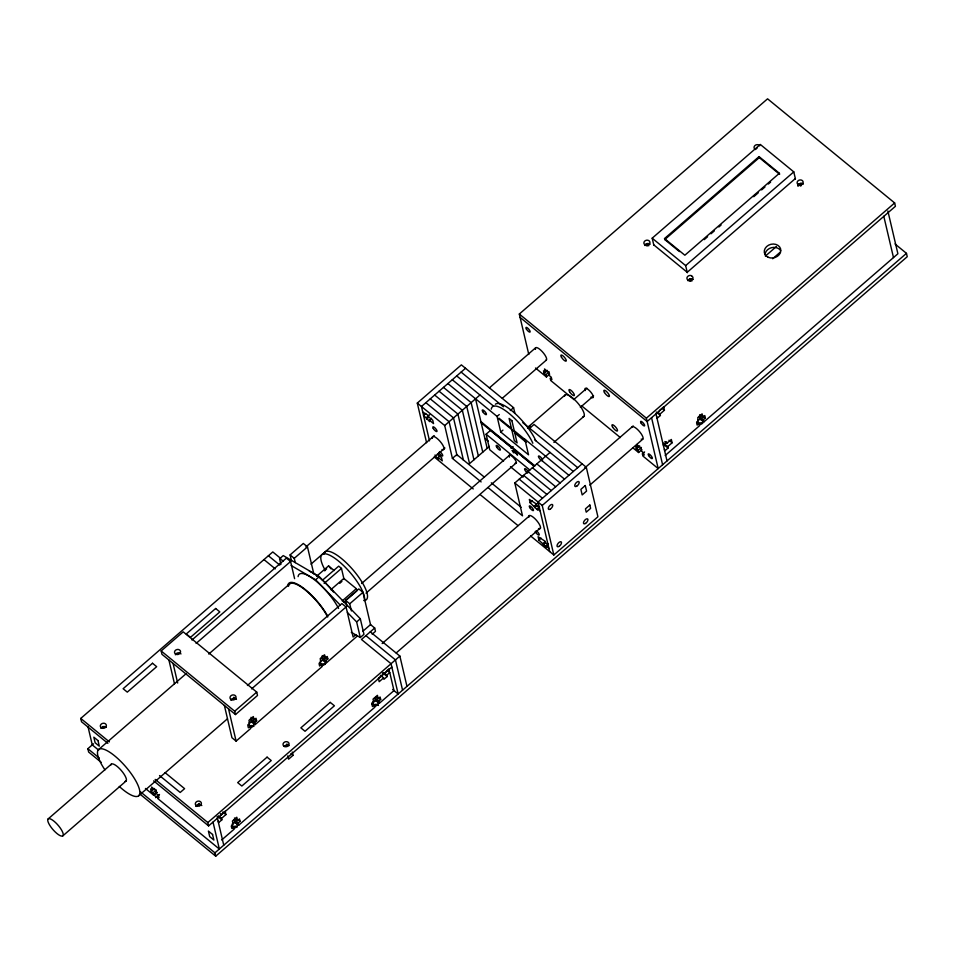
<?xml version="1.0" encoding="UTF-8"?>
<svg xmlns="http://www.w3.org/2000/svg" width="955" height="955" viewBox="0 0 955 955"><rect width="100%" height="100%" fill="white"/><g stroke="black" fill="none" stroke-linecap="round" stroke-linejoin="round"><path stroke-width="1.43" d="M528.784 354.46L519.305 314.04L767.569 98.819L894.644 202.949L895.432 206.292L647.156 421.513L520.081 317.382M426.575 442.702L417.287 403.082L461.361 364.87L513.587 407.678L514.912 413.336M465.527 368.284L421.453 406.496L429.511 440.852M425.739 413.479L423.543 415.389L429.714 421.621L429.368 420.176L431.576 418.266M426.312 417.669L429.619 414.804M107.867 743.336L81.533 721.765L80.757 718.423L272.796 551.942L280.734 558.46M426.658 419.114L428.855 417.204M161.168 650.952L183.205 631.852L256.74 692.112L257.516 695.455L235.491 714.555L161.944 654.294L161.168 650.952L234.703 711.212L235.491 714.555M280.889 564.441L279.564 558.782L283.241 555.595L319.292 576.605L360.31 618.756L363.962 634.335L360.298 637.522L351.285 632.27M653.865 245.34L652.181 238.189L760.311 144.456L793.784 171.876L795.455 179.039M191.943 640.005L286.416 558.102L290.583 561.516L294.606 578.682M291.43 560.645L290.093 554.915L303.308 543.455L307.474 546.869L313.825 573.931M481.129 481.929L452.407 458.388L444.708 425.548L479.959 394.988M305.934 546.917L434.262 435.671M489.426 387.849L535.576 347.835M196.109 643.419L290.583 561.516M295.262 562.626L294.259 558.329L307.474 546.869M679.447 251.595L664.764 239.562L664.525 238.559L759.046 156.62L779.376 173.285L779.614 174.288L759.285 157.623L759.046 156.62M100.932 728.367L103.14 726.457M664.764 239.562L759.285 157.623M101.23 762.365L88.648 752.051L87.86 748.708L93.495 743.826M310.972 564.13L444.935 448.002M502.342 398.235L546.248 360.178M98.675 749.496L186.297 673.526M208.763 654.056L289.651 583.935M435.062 454.95L435.396 456.406L438.452 458.901L438.118 457.457L440.327 455.547M549.71 374.097L546.403 376.962L545.878 374.742L544.075 373.262L546.272 371.352M544.075 373.262L543.502 370.815L545.305 372.295L547.502 370.385M568.905 475.304L524.856 439.205L528.521 454.795L500.742 432.03L497.077 416.44L499.286 414.53M545.878 374.742L549.185 371.877M779.376 173.285L684.854 255.224L664.525 238.559M704.229 239.645L707.595 236.721M710.974 233.796L714.352 230.859M718.852 226.968L721.097 225.01M753.734 196.718L758.234 192.826M761.613 189.89L764.991 186.965M768.357 184.04L770.613 182.095M452.407 458.388L456.812 454.568L484.388 477.166M316.618 576.259L328.556 565.909L334.238 570.565M324.473 570.792L326.646 568.905M510.28 410.543L513.587 407.678M291.156 565.527L315.627 579.792L319.292 576.605M503.572 461.086L489.76 449.769L486.107 434.191L490.512 430.371L534.263 466.219M322.432 580.246L338.703 566.148L341.484 568.416L344.087 579.542M687.337 272.76L685.654 265.609L793.784 171.876M48.168 818.901L111.341 764.143M324.127 583.457L341.484 568.416M500.742 432.03L502.939 430.12M795.348 178.561L687.218 272.294L653.757 244.862M489.378 446.415L469.538 463.617L457.923 414.088L434.668 395.036M330.812 589.713L343.824 578.432L356.322 588.674L356.848 590.906L343.836 602.175M339.753 583.302L341.926 581.428M528.211 426.945L564.93 395.107M529.655 428.27L534.06 424.45L586.298 467.258L597.914 516.774L553.84 554.986L530.61 535.958M62.827 835.864A11.209 3.366 49.1 0 0 54.065 821.264A11.209 3.366 49.1 0 0 49.6 825.025A11.209 3.366 49.1 0 0 62.827 835.864L126 781.106M511.044 448.432L513.11 446.654M361.587 583.505L509.695 455.105M573.692 399.632L586.907 388.172M342.236 600.898L356.322 588.674M247.417 685.475L341.902 603.572L346.068 606.986L353.111 637.021L355.869 634.633M346.916 606.103L345.567 600.385L358.794 588.925L362.96 592.339L370.647 625.095M251.583 688.889L346.068 606.986M351.416 610.949L349.733 603.799L362.96 592.339M366.016 593.151L516.357 462.817M580.354 407.343L593.58 395.883M234.703 711.212L256.74 692.112M138.666 795.754L227.421 718.817M765.373 256.107L776.463 246.486M156.823 792.208L153.516 795.073L152.991 792.853L151.188 791.373L154.615 788.496M553.888 442.404L583.935 416.356M152.991 792.853L156.298 789.988M772.667 258.745L780.438 252.013M488.029 487.575L522.504 515.819L514.805 482.991L550.056 452.431M360.298 637.522L356.645 621.944L360.31 618.756M213.025 822.076L219.34 849.019L157.814 798.607L157.3 796.386L159.497 794.476M250.986 717.336L254.114 719.903L256.024 718.244L256.597 720.691L254.687 722.35L255.212 724.57L322.05 666.626L321.525 664.405L319.448 662.698M322.241 655.572L325.357 658.138L327.267 656.479L327.84 658.926L325.93 660.585L326.455 662.806L357.468 635.923M248.193 724.463L250.282 726.17L248.372 727.829L247.799 725.382L249.709 723.723L248.921 720.38L253.326 716.56L254.114 719.903M321.525 664.405L319.615 666.065L319.042 663.618L320.952 661.958L320.176 658.616L324.581 654.796L325.357 658.138M224.377 705.447L231.946 737.714L236.112 741.128L250.795 728.39L250.282 726.17M362.912 631.207L370.528 624.606L374.694 628.02L375.482 631.351L372.175 634.216M374.694 628.02L361.468 639.48L391.049 663.725L398.163 694.01L392.601 689.45M539.575 506.759L537.367 508.669L537.701 510.113L530.144 502.748L532.353 500.838M582.132 463.844L538.059 502.044L549.674 551.572M534.311 506.162L537.617 503.297M534.645 507.618L536.853 505.708M382.155 643.551L529.619 515.712M584.782 467.89L633.189 425.93M553.84 554.986L542.225 505.458L586.298 467.258M195.954 806.235L199.261 803.37L199.786 805.59M644.601 451.93L642.393 453.84L642.918 456.06L658.198 468.583L646.38 418.183L894.644 202.949M659.284 410.674L663.689 406.854L664.465 410.196L660.06 414.016L660.406 415.461L657.171 418.266L656.837 416.81M396.194 652.957L540.291 528.043M589.82 485.104L642.727 439.24M641.915 449.662L638.609 452.527L638.095 450.306L636.293 448.826L639.719 445.949M391.837 667.056L208.608 825.896L207.832 822.553L399.87 656.073L370.289 631.84M638.095 450.306L641.402 447.441M386.035 671.759L388.971 669.204M548.313 544.052L546.105 545.962L546.451 547.406L538.895 540.041L541.091 538.131M292.218 752.015L293.006 755.357L288.589 759.177L287.813 755.835M218.289 821.193L218.623 822.637L221.858 819.832L221.524 818.387L225.929 814.567L225.141 811.237L220.736 815.057L220.402 813.612M380.46 675.328L383.588 677.895L379.183 681.715L378.395 678.372L382.8 674.552L382.466 673.108M383.588 677.895L383.922 679.339L387.157 676.534L386.823 675.09L389.759 672.547L387.67 670.84M543.061 543.455L545.257 541.545M543.395 544.899L545.603 542.989M664.847 441.568L666.924 443.275L671.329 439.455L672.117 442.786L667.712 446.618L668.046 448.062L664.811 450.856L664.477 449.411M234.464 817.993L237.58 820.56L239.49 818.901L240.063 821.348L238.153 823.007L238.678 825.227L374.897 707.154L374.372 704.921L372.283 703.214M376.127 696.947L378.204 698.654L380.114 696.995L380.687 699.442L378.777 701.101L379.302 703.334L393.997 690.596L389.759 672.547M699.752 414.637L702.88 417.192L704.79 415.532L705.363 417.98L703.453 419.639L703.978 421.859L897.891 253.755L887.864 210.971M231.671 825.12L233.748 826.827L231.838 828.486L231.265 826.039L233.175 824.38L232.399 821.037L236.804 817.217L237.58 820.56M374.372 704.921L372.462 706.581L371.889 704.133L373.799 702.474L373.011 699.144L377.428 695.312L378.204 698.654M696.971 421.752L699.048 423.459L697.138 425.118L696.565 422.671L698.475 421.012L697.687 417.669L702.104 413.849L702.88 417.192M221.679 839.97L234.273 829.047L233.748 826.827M665.181 455.499L699.573 425.691L699.048 423.459M906.462 253.35L907.25 256.692L215.723 856.181L214.935 852.839L906.462 253.35L895.014 243.967M279.564 558.782L283.432 561.027M692.948 279.421L691.611 278.824A3.056 2.531 -13.2 0 0 688.161 280.185M798.834 184.112L800.923 185.819M652.181 238.189L685.654 265.609M703.286 416.273L705.363 417.98M703.453 419.639L699.287 416.225L699.812 418.445L703.978 421.859M662.388 408.489L664.465 410.196M657.983 412.309L660.06 414.016M656.24 412.047L660.406 415.461M519.305 314.04L646.38 418.183M668.989 440.231L672.117 442.786M667.712 446.618L663.546 443.204L663.88 444.648L668.046 448.062M642.393 453.84L644.064 455.201L643.491 452.754L641.688 451.273L640.901 447.931L636.734 444.517L637.522 447.859L635.708 446.379L636.293 448.826M535.492 368.021L546.403 376.962M573.537 399.202L550.701 380.496L550.187 378.264L551.847 379.636L551.274 377.189L549.471 375.709L548.683 372.366L544.517 368.952L545.305 372.295M581.535 405.756L620.344 437.557M632.902 447.859L638.609 452.527M461.122 372.104L503.416 406.77M522.851 422.695L577.715 467.663M456.705 375.924L493.556 406.126M534.74 439.873L573.31 471.483M452.3 379.744L497.077 416.44M511.462 428.425L498.964 418.183L499.226 419.293L514.494 431.815M514.244 430.705L525.596 440.016M514.757 432.925L526.121 442.237M447.895 383.564L471.149 402.628L482.764 452.145M541.246 460.071L564.5 479.124M443.49 387.396L466.744 406.448L478.36 455.965M536.841 463.891L560.096 482.944M480.914 421.632L534.919 465.885M481.165 422.743L510.662 446.904M521.776 456.013L534.251 466.243M439.085 391.216L462.339 410.268L473.955 459.797M532.424 467.711L555.679 486.764M486.107 434.191L529.858 470.039M528.019 471.531L551.274 490.584M484.818 438.321L488.268 441.138M430.263 398.856L453.518 417.908L463.473 460.358M523.615 475.351L546.869 494.404M510.483 466.744L523.149 477.118M425.858 402.676L449.113 421.728L457.075 455.69M519.21 479.171L542.464 498.224M417.287 403.082L444.708 425.548M514.805 482.991L542.225 505.458M422.755 412.059L428.246 415.389L428.592 416.834L432.758 420.248L433.534 423.59L429.368 420.176M539.36 507.606L536.579 505.338L536.244 503.882L529.356 499.417L530.144 502.748M537.367 508.669L540.148 510.949M491.288 482.812L521.167 507.296M437.33 454.126L441.497 457.541L442.284 460.871L438.118 457.457M548.11 544.899L545.329 542.619L544.983 541.175L538.107 536.698L538.895 540.041M546.105 545.962L548.886 548.23M434.215 456.956L473.238 488.936M480.114 494.571L517.992 525.608M331.087 568.894L328.556 565.909M290.093 554.915L294.259 558.329M345.567 600.385L349.733 603.799M268.391 555.762L279.743 565.062M365.884 635.66L395.466 659.905L402.568 690.19M263.974 559.582L275.327 568.882M383.695 672.535L386.823 675.09M382.991 673.12L387.157 676.534M378.61 697.735L380.687 699.442M323.673 655.512L327.84 658.926M378.777 701.101L374.611 697.687L375.136 699.92L379.302 703.334M325.93 660.585L321.763 657.171L322.289 659.392L326.455 662.806M254.507 718.984L256.597 720.691M254.687 722.35L250.52 718.936L251.046 721.156L255.212 724.57M290.917 753.65L293.006 755.357M237.986 819.641L240.063 821.348M238.153 823.007L233.987 819.593L234.512 821.813L238.678 825.227M222.802 812.013L225.929 814.567M218.397 815.833L221.524 818.387M165.096 772.667L184.59 788.651L180.185 792.471L159.533 775.556M218.731 817.277L221.858 819.832M80.757 718.423L109.371 741.88M155.164 779.399L207.832 822.553M153.66 780.868L208.608 825.896M157.3 796.386L158.96 797.747L158.387 795.3L156.584 793.82L155.796 790.477L151.63 787.063L152.418 790.406L150.615 788.926L151.188 791.373M98.675 750.141L92.265 744.888L87.944 726.445M145.447 788.472L153.516 795.073M87.86 748.708L99.308 758.091M140.516 791.862L214.935 852.839M140.158 794.262L215.723 856.181M315.627 579.792L340.231 605.076M347.417 612.453L356.645 621.944M883.781 216.224L893.486 257.575M666.924 443.275L666.59 441.831L663.355 444.624L663.689 446.081M655.978 413.873L667.008 460.943M651.561 417.693L662.603 464.763M475.554 398.808L487.169 448.325M399.87 656.073L406.973 686.37M286.954 743.933L287.479 746.153M233.927 697.174L234.441 699.394M228.543 708.861L236.112 741.128M217.167 816.406L217.501 817.85M217.43 818.256L223.745 845.199M173.058 663.403L177.666 683.04M168.892 659.989L174.49 683.828M797.891 185.962A3.056 2.531 -13.2 0 1 803.119 183.909M755.286 149.386A3.056 2.531 -13.2 0 1 755.787 148.837M756.42 148.395A3.056 2.531 -13.2 0 1 757.16 148.109M759.75 145.805A3.056 2.531 -13.2 0 0 754.999 145.494A3.056 2.531 -13.2 0 0 755.489 149.493A2.758 2.28 -13.2 0 1 755.99 149.004M645.103 244.898A3.056 2.531 -13.2 0 1 649.889 244.146M765.027 254.758A8.356 6.924 -13.2 0 1 771.389 247.715A8.356 6.924 -13.2 0 1 780.605 250.532M800.063 185.783A2.758 2.28 -13.2 0 1 801.436 185.413M689.88 281.295A2.758 2.28 -13.2 0 1 691.957 280.973M646.833 246.02A2.758 2.28 -13.2 0 1 648.911 245.686M645.067 245.59A2.758 2.28 -13.2 0 1 649.675 244.337M798.189 185.95A2.758 2.28 -13.2 0 1 802.904 184.1M688.125 280.865A2.758 2.28 -13.2 0 1 692.721 279.612M564.548 396.337A14.265 4.286 49.1 0 1 577.19 402.365A14.265 4.286 49.1 0 1 582.896 416.858M527.817 428.174A14.265 4.286 49.1 0 1 530.861 426.682M536.209 530.658A3.056 0.919 49.1 0 1 539.038 533.929A3.056 0.919 49.1 0 1 538.035 534.764A3.056 0.919 49.1 0 1 535.206 531.493M432.329 438.297A8.559 2.567 49.1 0 1 440.124 441.425A8.559 2.567 49.1 0 1 442.022 449.519M439.718 451.596A3.056 0.919 49.1 0 1 442.547 454.867A3.056 0.919 49.1 0 1 441.556 455.702A3.056 0.919 49.1 0 1 438.727 452.431M528.807 517.371A8.559 2.567 49.1 0 1 536.615 520.487A8.559 2.567 49.1 0 1 538.513 528.581M541.915 460.644A3.056 0.919 49.1 0 1 538.716 457.314A3.056 0.919 49.1 0 1 539.79 456.406A3.056 0.919 49.1 0 1 542.619 460.047M513.145 452.455A5.611 1.683 49.1 0 1 513.993 452.909M697.604 420.355A3.056 2.531 -13.2 0 1 702.641 421.262A3.056 2.531 -13.2 0 1 698.821 424.581M372.928 701.83A3.056 2.531 -13.2 0 1 377.965 702.725A3.056 2.531 -13.2 0 1 374.145 706.043M372.068 704.336A3.056 2.531 -13.2 0 1 372.426 702.379M232.316 823.723A3.056 2.531 -13.2 0 1 237.341 824.631A3.056 2.531 -13.2 0 1 233.521 827.949M157.718 797.437A3.056 2.531 -13.2 0 1 157.097 792.447M698.392 423.698A3.056 2.531 -13.2 0 1 702.677 423.495M373.715 705.16A3.056 2.531 -13.2 0 1 378.467 705.47M232.59 827.615A3.056 2.531 -13.2 0 1 237.377 826.863M155.677 797.688A3.056 2.531 -13.2 0 1 158.673 795.658M388.482 669.192A3.056 0.919 49.1 0 1 389.282 671.484A3.056 0.919 49.1 0 1 387.121 670.338M535.457 349.375A8.153 2.447 49.1 0 1 542.177 351.547A8.153 2.447 49.1 0 1 545.675 360.286M631.852 427.434A8.153 2.447 49.1 0 1 640.041 432.221A8.153 2.447 49.1 0 1 641.175 439.121M585.32 390.547A6.112 1.838 49.1 0 1 587.301 388.876A6.112 1.838 49.1 0 1 592.96 395.418A6.112 1.838 49.1 0 1 590.978 397.089M527.614 473.095A3.056 0.919 49.1 0 1 524.784 469.824A3.056 0.919 49.1 0 1 525.775 468.989A3.056 0.919 49.1 0 1 528.604 472.259M509.421 457.111A5.3 1.588 49.1 0 1 510.865 455.487A5.3 1.588 49.1 0 1 515.724 460.68A5.3 1.588 49.1 0 1 515.127 463.199M175.41 654.796A3.056 2.531 -13.2 0 1 180.984 653.924M230.895 700.266A3.056 2.531 -13.2 0 1 236.47 699.382M248.837 723.066A3.056 2.531 -13.2 0 1 253.875 723.974A3.056 2.531 -13.2 0 1 250.055 727.28M320.092 661.302A3.056 2.531 -13.2 0 1 325.118 662.209A3.056 2.531 -13.2 0 1 321.298 665.516M284.256 746.392A3.056 2.531 -13.2 0 1 289.043 745.64M196.229 806.462A3.056 2.531 -13.2 0 1 201.803 805.578M101.54 727.961A3.056 2.531 -13.2 0 1 106.327 727.209M249.625 726.409A3.056 2.531 -13.2 0 1 253.911 726.206M320.367 665.193A3.056 2.531 -13.2 0 1 325.154 664.441M104.943 769.861A30.572 9.18 49.1 0 1 106.924 750.582A30.572 9.18 49.1 0 1 138.869 787.529A30.572 9.18 49.1 0 1 119.268 786.431M110.923 764.991A11.209 3.366 49.1 0 1 121.249 770.446A11.209 3.366 49.1 0 1 125.081 781.369M298.091 576.641A31.599 9.49 49.1 0 1 314.768 580.007A31.599 9.49 49.1 0 1 338.583 608.442M287.801 585.558A31.599 9.49 49.1 0 1 303.929 588.483A31.599 9.49 49.1 0 1 327.661 616.154M325.357 570.529A31.599 9.49 49.1 0 1 336.423 559.415A31.599 9.49 49.1 0 1 364.535 599.907M323.805 554.354A31.599 9.49 49.1 0 1 352.896 569.741A31.599 9.49 49.1 0 1 363.724 600.528M288.506 586.251A30.572 9.18 49.1 0 1 304.645 589.51A30.572 9.18 49.1 0 1 327.696 617.026M309.336 571.209A31.599 9.49 49.1 0 1 317.335 575.972M319.555 577.715A31.599 9.49 49.1 0 1 333.498 592.016M491.276 409.182A31.599 9.49 49.1 0 1 509.063 413.431A31.599 9.49 49.1 0 1 532.854 443.251M495.382 404.228A31.599 9.49 49.1 0 1 514.852 413.336A31.599 9.49 49.1 0 1 535.791 440.709M152.502 663.259L123.123 688.722L127.29 692.136L156.668 666.674L152.502 663.259M215.663 608.49L186.285 633.965L190.451 637.379L219.829 611.904L215.663 608.49M267.078 757.148L237.688 782.623L241.854 786.037L271.244 760.562L267.078 757.148M330.239 702.379L300.861 727.853L305.027 731.267L334.405 705.793L330.239 702.379M585.284 485.534L580.867 489.366L582.18 494.929L586.585 491.097L585.284 485.534M589.844 505.028L585.439 508.848L586.227 512.178L590.632 508.358L589.844 505.028M514.829 450.999L511.987 450.545A8.153 2.447 49.1 0 1 517.55 455.093L514.829 450.999M691.539 275.709L690.823 275.494A3.056 2.531 -13.2 0 0 686.943 277.917A3.056 2.531 -13.2 0 0 690.131 280.531A3.056 2.531 -13.2 0 0 692.9 277.201L691.539 275.709M511.892 420.689L509.111 418.409L514.327 440.661L517.109 442.941L511.892 420.689M97.995 740.591L93.829 737.176L95.13 742.739L99.296 746.153L97.995 740.591M212.571 834.479L208.405 831.065L209.706 836.628L213.872 840.042L212.571 834.479M798.547 184.769A3.056 2.531 -13.2 0 0 803.167 182.345A3.056 2.531 -13.2 0 0 798.69 180.34A3.056 2.531 -13.2 0 0 798.547 184.769M645.317 245.005A3.056 2.531 -13.2 0 0 649.937 242.57A3.056 2.531 -13.2 0 0 645.461 240.576A3.056 2.531 -13.2 0 0 645.317 245.005M768.19 257.277A8.356 6.924 -13.2 0 0 780.82 250.64A8.356 6.924 -13.2 0 0 768.584 245.172A8.356 6.924 -13.2 0 0 768.19 257.277M529.774 507.594A3.056 0.919 49.1 0 0 533.379 510.555A3.056 0.919 49.1 0 0 530.992 506.568A3.056 0.919 49.1 0 0 529.774 507.594M433.295 428.532A3.056 0.919 49.1 0 0 436.901 431.493A3.056 0.919 49.1 0 0 434.513 427.506A3.056 0.919 49.1 0 0 433.295 428.532M482.717 411.641A3.056 0.919 49.1 0 0 486.322 414.601A3.056 0.919 49.1 0 0 483.934 410.614A3.056 0.919 49.1 0 0 482.717 411.641M550.331 509.063A3.056 1.444 -50.7 0 0 552.551 504.682A3.056 1.444 -50.7 0 0 548.695 507.129A3.056 1.444 -50.7 0 0 550.331 509.063M559.081 546.356A3.056 1.444 -50.7 0 0 561.301 541.974A3.056 1.444 -50.7 0 0 557.433 544.422A3.056 1.444 -50.7 0 0 559.081 546.356M576.784 486.143A3.056 1.444 -50.7 0 0 579.005 481.762A3.056 1.444 -50.7 0 0 575.137 484.209A3.056 1.444 -50.7 0 0 576.784 486.143M585.522 523.436A3.056 1.444 -50.7 0 0 587.743 519.043A3.056 1.444 -50.7 0 0 583.887 521.49A3.056 1.444 -50.7 0 0 585.522 523.436M641.056 423.005A2.949 0.883 49.1 0 0 644.541 425.858A2.949 0.883 49.1 0 0 642.226 422.014A2.949 0.883 49.1 0 0 641.056 423.005M648.648 455.583A3.056 0.919 49.1 0 0 652.253 458.543A3.056 0.919 49.1 0 0 649.854 454.556A3.056 0.919 49.1 0 0 648.648 455.583M526.42 329.093A3.056 0.919 49.1 0 0 530.025 332.054A3.056 0.919 49.1 0 0 527.638 328.066A3.056 0.919 49.1 0 0 526.42 329.093M604.479 392.517A4.083 1.23 49.1 0 0 609.29 396.456A4.083 1.23 49.1 0 0 606.103 391.156A4.083 1.23 49.1 0 0 604.479 392.517M612.561 427.004A4.083 1.23 49.1 0 0 617.372 430.956A4.083 1.23 49.1 0 0 614.184 425.644A4.083 1.23 49.1 0 0 612.561 427.004M561.492 357.265A3.939 1.182 49.1 0 0 566.148 361.074A3.939 1.182 49.1 0 0 563.068 355.94A3.939 1.182 49.1 0 0 561.492 357.265M569.586 391.753A3.939 1.182 49.1 0 0 574.23 395.561A3.939 1.182 49.1 0 0 571.15 390.44A3.939 1.182 49.1 0 0 569.586 391.753M496.66 447.095A3.056 0.919 49.1 0 0 500.265 450.056A3.056 0.919 49.1 0 0 497.877 446.081A3.056 0.919 49.1 0 0 496.66 447.095M175.947 654.271A3.056 2.531 -13.2 0 0 180.567 651.847A3.056 2.531 -13.2 0 0 176.102 649.842A3.056 2.531 -13.2 0 0 175.947 654.271M231.432 699.74A3.056 2.531 -13.2 0 0 236.052 697.305A3.056 2.531 -13.2 0 0 231.576 695.312A3.056 2.531 -13.2 0 0 231.432 699.74M284.459 746.5A3.056 2.531 -13.2 0 0 289.079 744.064A3.056 2.531 -13.2 0 0 284.614 742.059A3.056 2.531 -13.2 0 0 284.459 746.5M196.766 805.936A3.056 2.531 -13.2 0 0 201.386 803.501A3.056 2.531 -13.2 0 0 196.909 801.496A3.056 2.531 -13.2 0 0 196.766 805.936M101.743 728.068A3.056 2.531 -13.2 0 0 106.375 725.633A3.056 2.531 -13.2 0 0 101.899 723.639A3.056 2.531 -13.2 0 0 101.743 728.068"/></g></svg>
